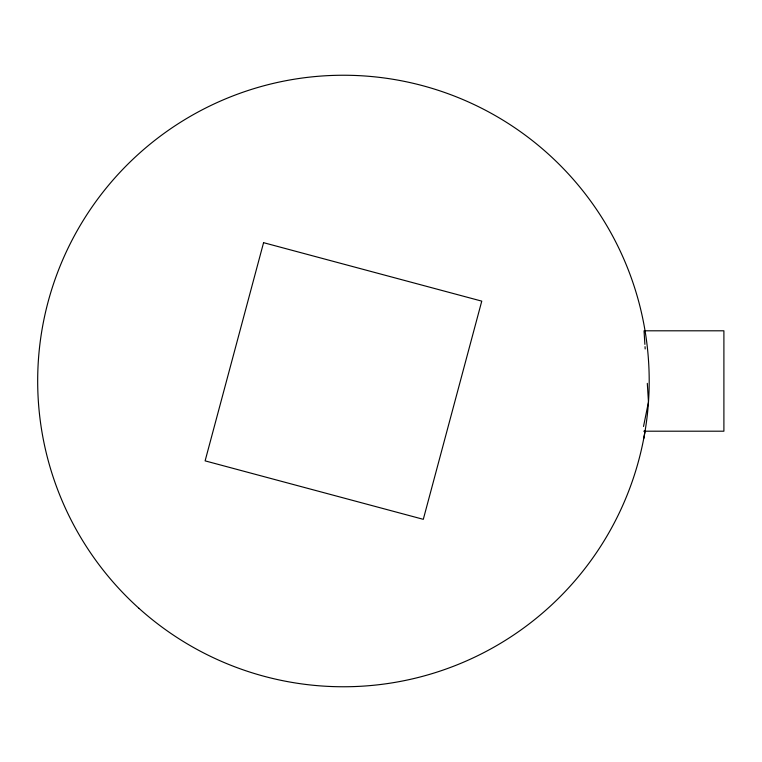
<?xml version="1.0" encoding="UTF-8"?>
<svg xmlns="http://www.w3.org/2000/svg" width="762" height="762" viewBox="0 0 762 762"><rect width="100%" height="100%" fill="white"/><g stroke="black" fill="none" stroke-linecap="round" stroke-linejoin="round"><path stroke-width="1.14" d="M643.519 426.482L648.472 402.05L647.309 383.362M643.747 431.197L723.9 431.197L723.9 330.803L644.042 330.803L644.89 344.367M645.033 346.662L645.176 348.967M645.157 430.53A305.762 305.762 0 0 1 643.728 438.588M263.576 242.678L205.111 460.867L423.301 519.322L481.765 301.133L263.576 242.678M138.941 608.314A305.762 305.762 0 0 0 642.547 444.437A305.762 305.762 0 0 0 248.822 90.249A305.762 305.762 0 0 0 138.941 608.314"/></g></svg>
